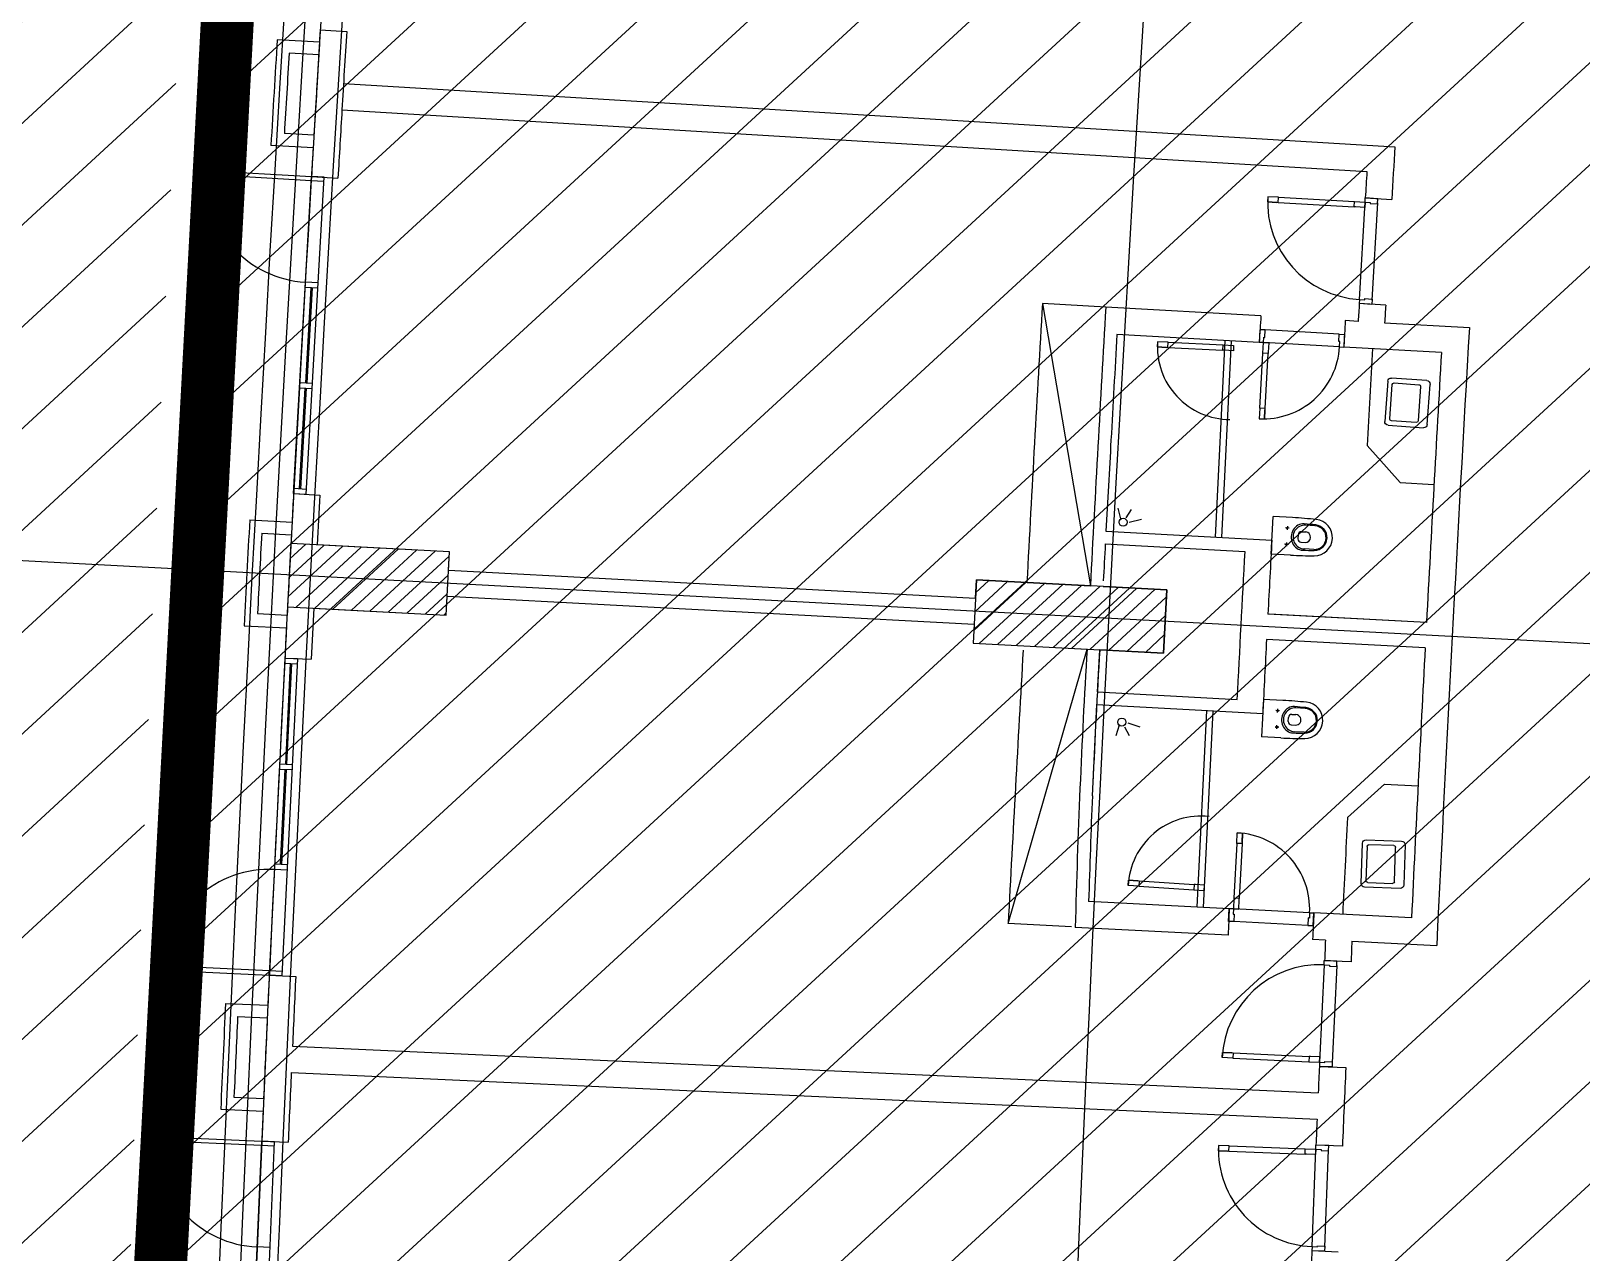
# Model space of a CAD drawing. Extents: x -678889171 to 586587, y -792238163 to 335485.
# Drawn here: x -678734967 to -678720328, y -792022178 to -792010643 of the extents above; entities that cross this region are included whole.
import ezdxf
from ezdxf.enums import TextEntityAlignment as Align

# ---------------------------------------------------------------- set-up
doc = ezdxf.new("R2010")
doc.units = 0
doc.header["$MEASUREMENT"] = 0
for name, color, linetype in [('A-FLOR-PATT', 252, 'Continuous'), ('A-SITE-PATT', 252, 'Continuous'), ('A-WALL', 252, 'Continuous')]:
    doc.layers.add(name, color=color, linetype=linetype)
for name, color, linetype, lineweight in [('BASEMENT3 LAYOUT$0$A-TABL-TEXT', 252, 'Continuous', 30), ('BASEMENT3 LAYOUT$0$HATCH11', 252, 'Continuous', 15), ('BASEMENT3 LAYOUT$0$HATCH3', 252, 'Continuous', 15)]:
    doc.layers.add(name, color=color, linetype=linetype, lineweight=lineweight)
doc.styles.add('Ground floor Towers$0$$Bas01-Rname$0$EN-SC', font='swissc.ttf')
doc.styles.add('Ground floor Towers$0$$Bas01-Rname$0$EN-SCL', font='swisscl.ttf')
doc.styles.add('Ground floor Towers$0$04-Ground Floor$0$V2-lower ground$0$LEVEL  FOR LICENSE LOWER GR$0$$LG- LEVEL$0$AR-SR', font='sarb.shx')

# ---------------------------------------------------------------- blocks, each defined once
blk = doc.blocks.new('A$C61C61320')
at = {"layer": 'BASEMENT3 LAYOUT$0$HATCH11'}
h = blk.add_hatch(dxfattribs=at)
h.set_pattern_fill('JIS_WOOD', color=256, scale=1000, style=0)
h.set_pattern_definition([(45, (-55979.95959305647, -92778.05480168064), (-499.9999991609842, 499.9999991609843), [])])
edge = h.paths.add_edge_path()
edge.add_line((-21467.74319023453, -134455.7384705361), (-52625.22989511769, -137297.8907696561))
edge.add_arc((469730.797268165, -78930.5305383486), 525606.8567419754, 175.7647423383216, 186.3757064635938, ccw=False)
edge.add_arc((-39265.1562679424, -44102.43736154633), 15691.08979022459, 0.9729785529091828, 165.2727067888424, ccw=False)
edge.add_arc((542230.0773749191, -76004.92878418005), 566720.1514529854, 176.7459500062832, 185.9199427217102)
at = {"layer": 'BASEMENT3 LAYOUT$0$HATCH3'}
h = blk.add_hatch(dxfattribs=at)
h.set_pattern_fill('JIS_WOOD', color=256, scale=1000, style=0)
h.set_pattern_definition([(45, (-845711.5632553247, -468029.5931597503), (-499.9999991609842, 499.9999991609843), [])])
h.paths.add_polyline_path([(11086.00013759569, -61354.85490543771), (12440.74077330553, -169431.9252005816), (-18168.17453308101, -169031.9252005816), (-24087.31416799291, -98540.68329571502), (-23668.41511030192, -60233.84526748693)])
at = {"layer": 'BASEMENT3 LAYOUT$0$A-TABL-TEXT', "const_width": 500}
blk.add_lwpolyline([(-21470.42890679266, -134427.2130430685, -0.03408528905022511), (-23872.14917754766, -60366.96071941804)], format="xyb", dxfattribs=at)
blk = doc.blocks.new('2')
at = {"layer": 'BASEMENT3 LAYOUT$0$A-TABL-TEXT', "const_width": 500}
blk.add_lwpolyline([(96450.4273948007, 97770.1476615628, -0.03408528905022511), (94048.7071240457, 171830.3999852133)], format="xyb", dxfattribs=at)
blk = doc.blocks.new('GR')
at = {"layer": 'A-FLOR-PATT'}
for p, q in [((64687.69007102028, 176259.2181164735), (64937.62296228299, 176253.3946772937)), ((64685.67640542181, 176140.9137456522), (64285.55176785282, 176148.7146464975)), ((64683.25255996722, 176020.9381974838), (64403.30570686248, 176026.396090945)), ((64928.13111590197, 175761.1144383177), (74874.21174433091, 175567.2039053681)), ((64923.25799809011, 175511.1619373844), (74618.81119773124, 175322.135731141)), ((64668.43828047079, 175261.082594673), (64388.49142736604, 175266.5404881342)), ((64666.18393240042, 175141.1037419537), (64266.05929483128, 175148.9046427991)), ((73693.13907965006, 175046.5633215906), (73692.34979465393, 174996.5695516868)), ((73692.34979465393, 174996.5695516868), (73779.33895428652, 174995.1961957935)), ((73779.33895428652, 174995.1961957935), (73692.34979465393, 174996.5695516868)), ((73692.34979465393, 174996.5695516868), (73792.3373344615, 174994.9909816945)), ((73793.12661945765, 175044.9847515983), (73693.13907965006, 175046.5633215906)), ((73792.3373344615, 174994.9909816945), (73793.12661945765, 175044.9847515983)), ((73792.3373344615, 174994.9909816945), (74512.24762107611, 174983.6252777501)), ((73793.12661945765, 175044.9847515983), (74513.03690607224, 175033.6190476539)), ((74512.24762107611, 174983.6252777501), (74513.03690607224, 175033.6190476539)), ((74525.2460012511, 174983.4200636511), (74512.24762107611, 174983.6252777501)), ((74513.03690607224, 175033.6190476539), (74613.02444587983, 175032.0404776616)), ((74612.23516088369, 174982.0467077578), (74525.2460012511, 174983.4200636511)), ((74598.50160195086, 174112.1551114318), (74613.02444587983, 175032.0404776616)), ((74613.02444587983, 175032.0404776616), (74612.23516088369, 174982.0467077578)), ((74613.02444587983, 175032.0404776616), (74613.65587387673, 175072.0354935846)), ((74613.02444587983, 175032.0404776616), (74663.01821578362, 175031.2511926655)), ((74613.65587387675, 175072.0354935846), (74863.60818466787, 175067.1511472959)), ((74733.64092164574, 175070.1412095939), (74613.65587387673, 175072.0354935846)), ((74663.01821578362, 175031.2511926655), (74662.8603587844, 175021.2524386847)), ((74662.8603587844, 175021.2524386847), (74732.8516366496, 175020.1474396901)), ((74718.48664971993, 174110.2608274411), (74733.0094936489, 175030.1461936709)), ((74732.8516366496, 175020.1474396901), (74733.64092164574, 175070.1412095939)), ((63660.64526502961, 174847.3664377187), (63661.32935704405, 174887.3605875173)), ((64660.49901645719, 174830.2641378047), (63660.64526502961, 174847.3664377187)), ((63661.32935704405, 174887.3605875173), (64661.1831084716, 174870.2582876033)), ((64613.63778212339, 171870.6350749903), (64661.17988129961, 174870.2583428035)), ((64780.46406286091, 174827.1078724), (64660.47913214844, 174829.0095563671)), ((64661.1831084716, 174870.2582876033), (64660.49901645719, 174830.2641378047)), ((64661.17988251906, 174870.2583427349), (64911.14921323233, 174866.296489441)), ((64781.16481201202, 174868.3566588364), (64661.17988129961, 174870.2583428035)), ((64733.62271283586, 171868.7333910233), (64781.16481201202, 174868.3566588364)), ((74598.50160195086, 174112.1551114318), (74597.87017395394, 174072.1600955088)), ((74717.85522172294, 174070.2658115181), (74597.87017395394, 174072.1600955088)), ((74847.82991464715, 174067.4309397943), (74597.87137612078, 174072.236241455)), ((74598.50160195086, 174112.1551114318), (74648.49537185465, 174111.3658264357)), ((74648.49537185465, 174111.3658264357), (74648.65322885387, 174121.3645804164)), ((74648.65322885387, 174121.3645804164), (74718.64450671908, 174120.2595814219)), ((74718.64450671908, 174120.2595814219), (74717.85522172294, 174070.2658115181)), ((72207.07058997685, 173940.1912438828), (71607.16175627703, 173950.6502710333)), ((71607.16175627703, 173950.6502710333), (72168.00029777744, 171304.9057229942)), ((73673.84776328978, 173918.2798289579), (72207.07058997679, 173940.1912438827)), ((64764.52507730012, 173818.4885151018), (64644.54014658771, 173820.3901990689)), ((64765.31744561973, 173868.4822362321), (64645.33251490733, 173870.3839201992)), ((64698.66175242592, 173819.5324064321), (64684.39912267253, 172919.6454260611)), ((64710.66024549712, 173819.3422380355), (64696.39761574391, 172919.4552576694)), ((73669.70866177818, 173788.3271563603), (73667.91624469851, 173668.3405436029)), ((73719.70308376044, 173787.5803159104), (73669.70866177818, 173788.3271563603)), ((73718.65750713064, 173717.5881251353), (73719.70308376044, 173787.5803159104)), ((74419.62499151209, 173777.1245496124), (73719.70308376044, 173787.5803159104)), ((74418.57941488229, 173707.1323588373), (74419.62499151209, 173777.1245496124)), ((74419.62499151209, 173777.1245496124), (74469.61941349435, 173776.3777091625)), ((74469.61941349435, 173776.3777091625), (74467.82699641469, 173656.3910964052)), ((74593.78381810858, 173904.5373867055), (74471.57186003163, 173906.3630470519)), ((74843.76579041775, 173900.803037127), (75645.59222829099, 173888.8249724983)), ((73667.9162446985, 173668.340543603), (72322.76133744814, 173688.4351072811)), ((72708.20953951284, 173635.6438839659, 8.030346950096212e-06), (72707.77236368955, 173585.6457952294, 8.030346950096212e-06)), ((72808.20571698573, 173634.7695323193, 8.030346950096212e-06), (72708.20953951284, 173635.6438839659, 8.030346950096212e-06)), ((72807.76854116244, 173584.7714435828, 8.030346950096212e-06), (72808.20571698573, 173634.7695323193, 8.030346950096212e-06)), ((72808.20571698573, 173634.7695323193, 7.968855963852399e-06), (73328.18583984477, 173630.2229037572, 7.660554944596736e-06)), ((73327.74866402148, 173580.2248150207, 7.655049747809991e-06), (73328.18583984477, 173630.2229037572, 7.655049747809991e-06)), ((73328.18583984477, 173630.2229037572, 7.655049747809991e-06), (73428.18201731767, 173629.3485521106, 7.655049747809991e-06)), ((73330.06928069983, 171813.3809919377), (73346.60649308837, 173673.1404214678)), ((73390.06514258432, 171812.6488648799), (73406.60089579428, 173672.2441965505)), ((73428.18201731767, 173629.3485521106, 7.655049747809991e-06), (73427.74484149438, 173579.3504633741, 7.655049747809991e-06)), ((73707.91178228433, 173667.7430712431), (73667.91624469851, 173668.3405436029)), ((73706.4181013846, 173567.7542272785), (73707.91178228433, 173667.7430712431)), ((73707.91178228433, 173667.7430712431), (73708.65862273419, 173717.7374932253)), ((73707.91178228433, 173667.7430712431), (73757.90620426659, 173666.9962307932)), ((74427.83145882888, 173656.9885687651), (73707.91178228433, 173667.7430712431)), ((73708.65862273419, 173717.7374932253), (73718.65750713064, 173717.5881251353)), ((73757.90620426659, 173666.9962307932), (73756.60670188382, 173580.0059365441)), ((74428.57829927874, 173706.9829907473), (74418.57941488229, 173707.1323588373)), ((74427.83145882888, 173656.9885687651), (74428.57829927874, 173706.9829907473)), ((74427.83145882888, 173656.9885687651), (74467.82699641469, 173656.3910964052)), ((75391.42599920672, 173642.593935294), (74467.85542672928, 173656.3906716995)), ((72707.77236368955, 173585.6457952294, 8.030346950096212e-06), (72794.76903809098, 173584.8851092969, 8.030346950096212e-06)), ((72794.76903809098, 173584.8851092969, 8.030346950096212e-06), (72707.77236368955, 173585.6457952294, 8.030346950096212e-06)), ((72707.77236368955, 173585.6457952294, 8.030346950096212e-06), (72807.76854116244, 173584.7714435828, 8.030346950096212e-06)), ((72807.76854116244, 173584.7714435828, 7.971058292547047e-06), (73327.74866402148, 173580.2248150207, 7.662757273291385e-06)), ((73340.74816709296, 173580.1111493066, 7.655049747809991e-06), (73327.74866402148, 173580.2248150207, 7.655049747809991e-06)), ((73427.74484149438, 173579.3504633741, 7.655049747809991e-06), (73340.74816709296, 173580.1111493066, 7.655049747809991e-06)), ((73698.65096070606, 173047.812238663), (73706.4181013846, 173567.7542272785)), ((73756.41252336686, 173567.0073868287), (73706.4181013846, 173567.7542272785)), ((73748.64538268832, 173047.0653982132), (73756.41252336686, 173567.0073868287)), ((73756.60670188382, 173580.0059365441), (73756.41252336686, 173567.0073868287)), ((73698.65096070604, 173047.812238663), (73697.15727980633, 172947.8233946985)), ((73748.64538268831, 173047.0653982132), (73698.65096070604, 173047.812238663)), ((73747.15170178859, 172947.0765542486), (73748.64538268831, 173047.0653982132)), ((73747.15170178859, 172947.0765542486), (73748.45120417135, 173034.0668484978)), ((73748.45120417135, 173034.0668484978), (73747.15170178859, 172947.0765542486)), ((64630.27751640464, 172920.5032186826), (64750.26244711783, 172918.6015347647)), ((73697.15727980633, 172947.8233946985), (73747.15170178859, 172947.0765542486)), ((64629.48514810546, 172870.5094975521), (64749.47007881865, 172868.6078136341)), ((64668.55175628053, 171919.7710034568), (64683.60675435298, 172869.651704931)), ((64680.55024935186, 171919.580835065), (64695.60524742431, 172869.4615365391)), ((74726.44382891727, 172736.1619776151), (75053.7032198398, 172398.7973090603)), ((75053.70321983985, 172398.7973090603), (75372.0078264099, 172394.0177506713)), ((72430.31866067344, 171948.8721433094), (72402.06279812042, 172049.5197825268)), ((72481.30760459488, 171960.4649625171), (72527.93321106861, 172042.3259203702)), ((73861.83695835405, 171674.1770539453), (73866.66895297292, 172029.1441676728)), ((74050.89502996976, 172026.6363877172), (73866.66895297292, 172029.1441676728)), ((64613.63778089429, 171870.6350749606), (64863.60711160756, 171866.6732216667)), ((64613.63778212261, 171870.6350749412), (64733.62271283586, 171868.7333910233)), ((64614.43015042178, 171920.6287960718), (64734.41508113497, 171918.7271121538)), ((72510.60627993295, 171922.6064484567), (72623.83019333676, 171954.3929797627)), ((74022.79323733965, 171927.009659151), (73987.79647964821, 171927.4860529867)), ((74005.53305541175, 171944.7462349145), (74005.05666157609, 171909.7494772231)), ((74109.84647233727, 171867.9192816149), (74109.31291124133, 171828.7229130004)), ((74140.25203078907, 171897.5081649198), (74179.33449376845, 171896.9761543658)), ((74264.84229977986, 171958.0051595837), (74176.35960444769, 171959.6884335143)), ((72294.64626169644, 171826.016216847), (73863.6192219003, 171806.8701037465)), ((74020.68349321028, 171772.0240179461), (73985.68673551884, 171772.5004117817)), ((74003.42331128239, 171789.7605937096), (74002.94691744672, 171754.7638360182)), ((74138.90179454627, 171798.3173545486), (74177.98425752565, 171797.7853439947)), ((74261.79917163664, 171734.4514309675), (74173.30344332082, 171735.1772782137)), ((64209.8851421979, 171604.6504022816), (64610.05602235801, 171599.7671333372)), ((72293.07039282031, 171706.0265127105), (73613.60519122984, 171689.9120803748)), ((74046.06303535087, 171671.6692739897), (73861.83695835405, 171674.1770539453)), ((113325, 170505), (33067.9679860475, 171485.5561112404)), ((64328.52781108604, 171483.1936762274), (64608.50701777928, 171479.7771013768)), ((64606.64597875858, 171398.2433541915), (64599.32474829745, 170798.2880228669)), ((64600.50392896071, 170894.9187366803), (65097.83459184147, 171392.249399561)), ((64602.68777718091, 171073.8792801971), (64923.18908850561, 171394.3805915218)), ((64604.87162540109, 171252.8398237139), (64748.54358516973, 171396.5117834826)), ((66106.53459201893, 171379.9402745613), (64606.64597875858, 171398.2433541915)), ((64679.66946711425, 170797.3075795372), (65272.48009517735, 171390.1182076003)), ((64854.31497045021, 170795.1763875765), (65447.12559851323, 171387.9870156395)), ((66106.53459201893, 171379.9402745613), (64857.46862574306, 171396.7345297181)), ((65028.96047378622, 170793.0451956159), (65621.7711018491, 171385.8558236788)), ((65203.6059771222, 170790.9140036552), (65796.41660518496, 171383.724631718)), ((65378.25148045817, 170788.7828116945), (65971.06210852087, 171381.5934397572)), ((65552.89698379415, 170786.6516197339), (66106.0447544449, 171339.7993903846)), ((66099.2133615578, 170779.9849432376), (66106.53459201893, 171379.9402745613)), ((66105.32477225047, 171207.3516874784), (66106.53459201893, 171379.9402745613)), ((71089.92860551621, 171318.0613879249), (71082.92289238167, 170718.1021925262)), ((71084.3199988985, 170837.7483849339), (71558.91004054819, 171312.3384265836)), ((71086.4086059362, 171016.6136872682), (71384.26453721219, 171314.4696185442)), ((71087.91868721574, 171145.9348758617), (71089.92860551621, 171318.0613879249)), ((71088.49721297393, 171195.4789896026), (71209.6190338762, 171316.6008105049)), ((72890.16652708198, 171296.0931579252), (71089.92860551621, 171318.0613879249)), ((71089.92860551621, 171318.0613879249), (72168.00029777753, 171304.9057229942)), ((71140.7449021583, 170717.3965928971), (71733.55554388414, 171310.2072346229)), ((71315.39040549418, 170715.2654009363), (71908.20104722014, 171308.0760426623)), ((71490.03590883009, 170713.1342089756), (72082.84655055612, 171305.9448507016)), ((71664.68141216601, 170711.0030170149), (72257.4920538921, 171303.813658741)), ((71839.32691550191, 170708.8718250541), (72432.13755722807, 171301.6824667803)), ((72013.9724188378, 170706.7406330934), (72606.78306056405, 171299.5512748196)), ((72188.6179221737, 170704.6094411327), (72781.42856390003, 171297.420082859)), ((72287.99136405514, 171303.4414769018), (72890.16652708198, 171296.0931579252)), ((72882.78863590793, 170696.1385041992), (72890.16652708198, 171296.0931579252)), ((72890.16652708198, 171296.0931579252), (72882.84529645217, 170696.137812773)), ((65727.54248713014, 170784.5204277732), (66103.8609062247, 171160.8388468678)), ((66105.26131415571, 171207.3524696802), (71087.91868721574, 171145.9348758617)), ((72363.26342550962, 170702.4782491719), (72889.34199065418, 171228.5568143165)), ((72537.90892884553, 170700.3470572112), (72887.15708769624, 171049.5952160619)), ((75354.41912214202, 171087.745818884), (73854.5338661379, 171106.2972134254)), ((75353.52412901021, 171088.4717762462), (73868.96765469169, 171106.7854912085)), ((65902.18799046613, 170782.3892358126), (66101.67705800448, 170981.8783033509)), ((66099.2133615578, 170779.9849432369), (66102.24343811606, 170957.3706757)), ((71084.99812301113, 170895.8219584961), (66102.24343811606, 170957.3706757)), ((71085.32858470018, 170895.8178765186), (71082.92289238167, 170718.1021925262)), ((72712.55443218142, 170698.2158652504), (72884.97218473828, 170870.6336178073)), ((75351.51210389729, 170849.5234184932), (73851.62078744225, 170867.57817523)), ((64319.254252502, 170723.2502565498), (64599.23345919535, 170719.8336816992)), ((64599.32474829745, 170798.2880228669), (66099.2133615578, 170779.9849432376)), ((64850.1633631218, 170795.2270494716), (66099.2133615578, 170779.9849432369)), ((66076.83349380209, 170780.2580438519), (66099.49320978427, 170802.9177598341)), ((71082.92289238167, 170718.1021925262), (72882.78863590793, 170696.1385041992)), ((71082.92289238167, 170718.1021925262), (72160.94443925741, 170704.9471395171)), ((71522.1623378246, 168085.1326598414), (72160.93761062961, 170704.5675163183)), ((72276.76569904324, 170306.1212435544), (72281.61458594148, 170703.4746066343)), ((72882.84529645217, 170696.137812773), (72280.93395823787, 170703.4829123064)), ((64197.68309142946, 170604.7248500743), (64597.85397158971, 170599.8415811299)), ((64594.67162908502, 170314.9778063837), (64569.06606232724, 167315.0870825487)), ((64594.24486961904, 170264.9796277024), (64714.2404985719, 170263.955404983)), ((64594.67163163505, 170314.9778870337), (64844.66325271223, 170312.8443524047)), ((64594.67162908545, 170314.9778064328), (64714.66725803836, 170313.9535837134)), ((64648.37130113305, 170264.5176315334), (64640.26287165972, 169314.5522356523)), ((64660.37086402834, 170264.4152092614), (64652.26243455502, 169314.4498133804)), ((64714.66725803836, 170313.9535837134), (64689.06169128051, 167314.0628598784)), ((72276.76569904324, 170306.1212435544), (73596.5223202582, 170290.0163072834)), ((73845.06413939624, 170299.689225882), (73841.23268657323, 169944.7099025838)), ((74029.2965530965, 170297.7007218897), (73845.06413939624, 170299.689225882)), ((72267.88812203504, 169323.5324591847), (72275.55842045476, 170186.1270415256)), ((72275.55842045476, 170186.1270415256), (73843.63187703275, 170166.9919050311)), ((73298.94991222364, 168313.7259349187), (73315.48669311954, 170173.4368391894)), ((73358.94723326033, 168313.1579027488), (73375.48255500406, 170172.7047121316)), ((74001.47568344462, 170197.9951803906), (73966.47772199268, 170198.3729292605)), ((73983.7878282837, 170180.6850740995), (73984.16557715357, 170215.6830355515)), ((74088.2720480861, 170099.9526920198), (74088.69512682036, 170139.150408846)), ((74119.01716423906, 170168.8248767735), (74158.10097151225, 170168.4030275167)), ((74243.43641938809, 170229.6728055691), (74154.9493310067, 170231.1066724233)), ((72494.53590691881, 170000.8491542961), (72465.15831330916, 169900.5231953306)), ((72545.39226777112, 169988.6878870814), (72591.10118638797, 169906.3115654924)), ((72575.11171795068, 170026.2169923791), (72687.97375603122, 169993.1685658017)), ((73999.8027955923, 170043.0042082463), (73964.80483414036, 170043.3819571162)), ((73982.11494043139, 170025.6941019553), (73982.49268930127, 170060.6920634072)), ((74117.94651601359, 170069.6306546011), (74157.03032328677, 170069.2088053443)), ((74241.02341961578, 170006.1113875221), (74152.52599693854, 170006.58779476)), ((74025.46510027348, 169942.7213985914), (73841.23268657323, 169944.7099025838)), ((74683.49868879135, 169216.9221571605), (75018.89309707585, 169546.2004884056)), ((75018.89309707591, 169546.2004884057), (75337.21955101745, 169543.2112639048)), ((64585.70968029052, 169265.0160530943), (64705.70530924339, 169263.9918303748)), ((64586.13643975691, 169315.0142318247), (64706.13206870978, 169313.9900091053)), ((64632.15444218623, 168364.5868397442), (64639.8361122137, 169264.5540569217)), ((64644.15400508152, 168364.4844174771), (64651.83567510905, 169264.4516346498)), ((73648.40689843026, 168930.4451935421), (73649.35361855672, 169030.4407120466)), ((73649.35361855672, 169030.4407120466), (73699.351377809, 169029.9673519834)), ((73699.351377809, 169029.9673519834), (73698.40465768253, 168929.9718334788)), ((73699.351377809, 169029.9673519834), (73698.52773129898, 168942.9712508844)), ((73698.52773129898, 168942.9712508844), (73699.351377809, 169029.9673519834)), ((73648.40689843027, 168930.4451935421), (73643.48395377265, 168410.4684973184)), ((73698.40465768253, 168929.9718334788), (73648.40689843026, 168930.4451935421)), ((73698.40465768255, 168929.9718334788), (73693.48171302493, 168409.9951372552)), ((72640.57899147284, 168490.3198413413, 2.237357087719625e-09), (72641.79119790348, 168540.305144737, 2.237357087719625e-09)), ((72641.79119790348, 168540.305144737, 2.237357087719625e-09), (72728.76562581214, 168538.1959055477, 2.237357087719625e-09)), ((72728.76562581214, 168538.1959055477, 2.237357087719625e-09), (72641.79119790348, 168540.305144737, 2.237357087719625e-09)), ((72641.79119790348, 168540.305144737, 2.237357087719625e-09), (72741.76180469502, 168537.8807318757, 2.237357087719625e-09)), ((72741.76180469502, 168537.8807318757, 2.237357087719625e-09), (72740.54959826438, 168487.89542848, 2.237357087719625e-09)), ((72741.76180469502, 168537.8807318758, 2.278069979687969e-09), (73261.60896001106, 168525.2737849971, 2.489777017920732e-09)), ((73261.60896001106, 168525.2737849971, 2.495069693876456e-09), (73260.39675358041, 168475.2884816013, 2.495069693876456e-09)), ((73274.60513889397, 168524.9586113251, 2.495069693876456e-09), (73261.60896001106, 168525.2737849971, 2.495069693876456e-09)), ((73361.57956680261, 168522.8493721358, 2.495069693876456e-09), (73274.60513889397, 168524.9586113251, 2.495069693876456e-09)), ((73360.36736037197, 168472.86406874, 2.495069693876456e-09), (73361.57956680261, 168522.8493721358, 2.495069693876456e-09)), ((64698.02363964553, 168364.0246132207), (64578.02801069224, 168365.0488358909)), ((72740.54959826438, 168487.89542848, 2.237357087719625e-09), (72640.57899147284, 168490.3198413413, 2.237357087719625e-09)), ((72740.54959826438, 168487.89542848), (73260.39675358041, 168475.2884816013)), ((73260.39675358041, 168475.2884816013, 2.495069693876456e-09), (73360.36736037197, 168472.86406874, 2.495069693876456e-09)), ((73643.48395377265, 168410.4684973184), (73642.53723364619, 168310.4729788139)), ((73693.48171302493, 168409.9951372552), (73643.48395377265, 168410.4684973184)), ((73692.53499289847, 168309.9996187506), (73693.35863940849, 168396.9957198496)), ((73693.35863940849, 168396.9957198496), (73693.48171302493, 168409.9951372552)), ((64697.59688019956, 168314.02643449), (64577.60125124629, 168315.0506571603)), ((73602.53902624437, 168310.8516668644), (72273.16153997823, 168323.4377151265)), ((73601.40296209262, 168190.8570446591), (73602.53902624437, 168310.8516668644)), ((73642.5372336462, 168310.4729788139), (73602.53902624437, 168310.8516668644)), ((73642.5372336462, 168310.4729788139), (73642.06387358297, 168260.4752195616)), ((73642.06387358297, 168260.4752195616), (73652.06342543343, 168260.3805475489)), ((73642.53723364619, 168310.4729788139), (73692.53499289847, 168309.9996187506)), ((74362.50496687896, 168303.6565939033), (73642.53723364619, 168310.4729788139)), ((73652.06342543343, 168260.3805475489), (73651.4007213449, 168190.3836845958)), ((74352.03205496527, 168253.7535066637), (74351.36935087673, 168183.7566437106)), ((74362.03160681573, 168253.6588346511), (74352.03205496527, 168253.7535066637)), ((74362.50496687896, 168303.6565939033), (74362.03160681573, 168253.6588346511)), ((74362.50496687896, 168303.6565939033), (74402.50317428078, 168303.2779058527)), ((74401.36711012902, 168183.2832836474), (74402.50317428078, 168303.2779058527)), ((75326.16382993529, 168294.5330326247), (74402.53160649317, 168303.2776366674)), ((72122.12233049324, 168078.2039372276), (71522.1623378246, 168085.1326598414)), ((73602.36968894729, 168060.8420658459), (72156.38646939049, 168074.5320935284)), ((73651.4007213449, 168190.3836845958), (73601.40296209262, 168190.8570446591)), ((74351.36935087675, 168183.7566437106), (73651.4007213449, 168190.3836845958)), ((74351.36935087673, 168183.7566437106), (74401.36711012902, 168183.2832836474)), ((74522.36715211705, 168052.1318743525), (74400.14703604393, 168053.2890086469)), ((74772.36581143463, 168049.7649806566), (75574.24577350465, 168042.1730814352)), ((74519.34437057748, 167816.7924861509), (74513.82458123524, 166896.8090450363)), ((74519.34437057748, 167816.7924861509), (74519.58436141846, 167856.7917661993)), ((74519.34437057748, 167816.7924861509), (74569.34347063806, 167816.4924975997)), ((74639.58220156374, 167856.0717936764), (74519.58436141846, 167856.7917661993)), ((74772.37008333894, 167855.399933172), (74522.36829292355, 167856.6956240547)), ((74569.34347063806, 167816.4924975997), (74569.28347292781, 167806.4926775876)), ((74569.28347292781, 167806.4926775876), (74639.28221301253, 167806.0726936159)), ((74639.34221072284, 167816.072513628), (74633.8224213806, 166896.0890725134)), ((74639.28221301253, 167806.0726936159), (74639.58220156374, 167856.0717936764)), ((63569.38698884374, 167362.3661234879), (63569.09578388972, 167322.367183506)), ((64569.36049483981, 167355.085999033), (63569.38698884374, 167362.3661234879)), ((64569.06928988575, 167315.0870590511), (64569.36049483981, 167355.085999033)), ((64689.36683322758, 167355.3164696628), (64569.37120427424, 167356.3406923331)), ((63569.09578388972, 167322.367183506), (64569.06928988575, 167315.0870590511)), ((64689.06169128051, 167314.0628598784), (64569.06606232723, 167315.0870825487)), ((64569.06929035031, 167315.0871356695), (64819.06091142737, 167312.9536010405)), ((64167.19328937279, 167032.1580217835), (64567.38922547421, 167030.2106205197)), ((64286.72379718896, 166911.5749513052), (64566.72053424956, 166910.2124537124)), ((73593.84114012062, 166902.3288343785), (73594.14112867184, 166952.3279344391)), ((73693.83934024177, 166901.7288572761), (73593.84114012062, 166902.3288343785)), ((73594.14112867184, 166952.3279344391), (73681.13956277724, 166951.80595436)), ((73681.13956277724, 166951.80595436), (73594.14112867184, 166952.3279344391)), ((73594.14112867184, 166952.3279344391), (73694.13932879298, 166951.7279573367)), ((73694.13932879298, 166951.7279573367), (73693.83934024177, 166901.7288572761)), ((73693.83934024177, 166901.7288572761), (74413.82638111408, 166897.4090221387)), ((73694.13932879298, 166951.7279573367), (74414.12636966529, 166947.4081221993)), ((74414.12636966529, 166947.4081221993), (74413.82638111408, 166897.4090221387)), ((74413.82638111408, 166897.4090221387), (74513.82458123524, 166896.8090450363)), ((74427.12613568104, 166947.3301251759), (74414.12636966529, 166947.4081221993)), ((74514.12456978645, 166946.8081450968), (74427.12613568104, 166947.3301251759)), ((74513.82458123524, 166896.8090450363), (74513.58459039427, 166856.8097649878)), ((74513.82458123524, 166896.8090450363), (74514.12456978645, 166946.8081450968)), ((74513.82458123524, 166896.8090450363), (74563.8236812958, 166896.5090564851)), ((74563.8236812958, 166896.5090564851), (74563.88367900606, 166906.5088764972)), ((74563.88367900606, 166906.5088764972), (74633.88241909076, 166906.0888925255)), ((74633.88241909076, 166906.0888925255), (74633.58243053955, 166856.0897924649)), ((74513.58459039427, 166856.8097649878), (74763.62116837937, 166855.5930571105)), ((74633.58243053955, 166856.0897924649), (74513.58459039427, 166856.8097649878)), ((64815.37336759723, 166653.999460232), (74512.63335751047, 166606.8114339283)), ((64814.15685211553, 166404.0024200696), (74512.08629761245, 166356.5970015875)), ((64162.3272274463, 166032.1698611329), (64562.52316354787, 166030.2224598691)), ((64283.02559012454, 166151.5839492107), (64563.02232718526, 166150.2214516179)), ((73691.83033374838, 166071.6154866734), (73591.83046385781, 166071.4541737417)), ((73591.83046385781, 166071.4541737417), (73591.91112032367, 166021.4542387964)), ((73591.91112032367, 166021.4542387964), (73691.91099021424, 166021.6155517281)), ((73591.91112032367, 166021.4542387964), (73678.91100712847, 166021.594581047)), ((73678.91100712847, 166021.594581047), (73591.91112032367, 166021.4542387964)), ((73691.83033374838, 166071.6154866734), (74411.82939696053, 166072.7769397816)), ((73691.91099021424, 166021.6155517281), (73691.83033374838, 166071.6154866734)), ((73691.91099021424, 166021.6155517281), (74411.91005342637, 166022.7770048363)), ((74411.82939696053, 166072.7769397816), (74511.8292668511, 166072.9382527133)), ((74411.91005342637, 166022.7770048363), (74411.82939696053, 166072.7769397816)), ((74424.91003651214, 166022.7979755174), (74411.91005342637, 166022.7770048363)), ((74511.90992331694, 166022.938317768), (74424.91003651214, 166022.7979755174)), ((74631.764585547, 166113.1317761875), (74511.76474167842, 166112.9382006695)), ((74761.76387140315, 166111.7364983223), (74511.76470405173, 166112.9502094917)), ((74511.8292668511, 166072.9382527133), (74511.76474167842, 166112.9382006695)), ((74511.8292668511, 166072.9382527133), (74561.82920179638, 166073.0189091791)), ((74511.8292668511, 166072.9382527133), (74511.90992331694, 166022.938317768)), ((74513.31334582264, 165152.93944972), (74511.8292668511, 166072.9382527133)), ((74561.82920179638, 166073.0189091791), (74561.84533308956, 166063.0189221901)), ((74561.84533308956, 166063.0189221901), (74631.84524201286, 166063.1318412422)), ((74631.84524201286, 166063.1318412422), (74631.764585547, 166113.1317761875)), ((74633.3131896913, 165153.133025238), (74631.82911071976, 166073.1318282313)), ((63561.33477945414, 165707.551066244), (63561.43284249512, 165747.5509460393)), ((63561.43284249512, 165747.5509460393), (64561.42984383249, 165745.0993705563)), ((64557.83719479302, 162745.1015257942), (64561.42661619815, 165745.0993784691)), ((64561.42984383249, 165745.0993705563), (64561.33178079154, 165705.099490761)), ((64681.42653030502, 165744.9558016129), (64561.42661619814, 165745.0993784691)), ((64561.42984111526, 165745.0970849936), (64811.43038700556, 165744.7976967032)), ((64677.83710889996, 162744.957948938), (64681.42653030502, 165744.9558016129)), ((64561.33178079154, 165705.099490761), (63561.33477945414, 165707.551066244)), ((64681.33019363612, 165703.7011757984), (64561.33027952917, 165703.8447526546)), ((74513.31334582264, 165152.93944972), (74563.31328076794, 165153.0201061858)), ((74513.31334582264, 165152.93944972), (74513.37787099532, 165112.9395017638)), ((74563.29714947476, 165163.0200931749), (74633.29705839806, 165163.1330122271)), ((74563.31328076794, 165153.0201061858), (74563.29714947476, 165163.0200931749)), ((74633.29705839806, 165163.1330122271), (74633.3777148639, 165113.1330772818)), ((74763.38396653836, 165111.9036209439), (74513.37749039425, 165113.0353375615)), ((74633.3777148639, 165113.1330772818), (74513.37787099532, 165112.9395017638)), ((64680.2300565031, 164744.956517388), (64560.23014239623, 164745.1000942442))]:
    blk.add_line(p, q, dxfattribs=at)
at = {"layer": 'A-FLOR-PATT', "extrusion": (4.252824068352509e-17, -2.462823276572194e-18, -1)}
for p, q in [((74895.45068708569, 173349.9919230755), (74883.7425725438, 172970.1883418526)), ((75265.11664367345, 173372.14024554), (74929.99583671195, 173382.4709348417)), ((74956.54514538526, 173336.9272698048), (75191.12971025833, 173329.6957872936)), ((75285.88754089759, 172957.7915146906), (75297.59565543948, 173337.5950959135)), ((74929.28623758047, 172996.7376505258), (74939.2725705721, 173320.687763922)), ((75207.36921614129, 173312.4232124807), (75197.38288314966, 172988.4730990845)), ((74916.22158430977, 172935.6431922262), (75251.34239127126, 172925.3125029245)), ((75180.11030833656, 172972.2335932014), (74945.52574346348, 172979.4650757125))]:
    blk.add_line(p, q, dxfattribs=at)
at = {"layer": 'A-FLOR-PATT', "extrusion": (4.257567513513425e-17, 1.42430365967819e-18, -1)}
for p, q in [((74837.47636699316, 168599.1508445621), (74835.03981401568, 168979.1270325864)), ((74868.35213475511, 169012.8693332631), (75203.62524183549, 169015.0192329492)), ((74879.92205326684, 168951.4742602879), (74882.00028963003, 168627.3769234434)), ((75131.26938859286, 168969.8503404064), (74896.57821363659, 168968.3454106261)), ((75150.21877529431, 168629.0968431922), (75148.14053893113, 168953.1941800368)), ((75237.36754251207, 168981.7069122096), (75239.80409548956, 168601.7307241854)), ((75206.49177475017, 168567.9884235085), (74871.2186676698, 168565.8385238224)), ((74898.87143996835, 168610.7207630738), (75133.56261492462, 168612.225692854))]:
    blk.add_line(p, q, dxfattribs=at)
at = {"layer": 'A-FLOR-PATT'}
for centre, radius in [((72452.661191229, 171918.4444114561), 38.24641586430788), ((74005.29485849393, 171927.2478560688), 7.5), ((74003.18511436456, 171772.2622148639), 7.5), ((73983.97670271865, 170198.1840548255), 7.499999999999994), ((72517.21669870165, 170031.0255891661), 38.24641586430788), ((73982.30381486633, 170043.1930826812), 7.499999999999994)]:
    blk.add_circle(centre, radius, dxfattribs=at)
for centre, radius, start, end in [((687279.656740699, 163488.6097753342), 632022.5456272444, 169.8809308091749, 188.016783999427), ((687279.656740699, 163488.6097753342), 623072.5456272444, 169.8809308091749, 188.016783999427), ((687377.2148750997, 163494.3993246956), 622619.9563395467, 169.8833632136182, 188.0029312343603), ((687457.6315433225, 163499.1463224945), 615150.2507543761, 171.0710527946992, 188.0887984813754), ((687457.6315433225, 163499.1463224945), 623050.2507543761, 176.9927649658002, 187.7792686703147), ((687457.6315433225, 163499.1463224945), 622900.2507543761, 178.4475332675581, 181.8431331848932), ((687452.0612711207, 163249.2083698144), 622900.2507543761, 178.8032227380752, 178.8371016863074), ((687457.6315433226, 163499.1463224945), 623300.2507543761, 178.8371312856962, 178.9290545708989), ((687452.0612711207, 163249.2083698144), 622650.2507543761, 178.8032781358714, 178.8715905279072), ((687457.6315433226, 163499.1463224945), 623180.2507543761, 178.8481552663582, 178.9180303868803), ((687457.6315433226, 163499.1463224945), 622900.2507543761, 178.8481395615675, 178.9180460916711), ((286578.08686312, 170827.9094396992), 211756.9164215048, 178.7175661144469, 178.8528975139654), ((687457.6315433226, 163499.1463224945), 622650.2507543761, 178.8945953286878, 178.9539457958366), ((286578.08686312, 170827.9094396992), 212006.9164215048, 178.7853250604504, 178.8529300856198), ((687457.6315433226, 163499.1463224945), 622900.2507543761, 178.9290839669315, 178.9540011936326), ((74613.02444587983, 175032.0404776616), 919.9999999997044, 179.095508450828, 269.0955084499813), ((64661.18310199459, 174870.2582877141), 999.9999999999948, 179.0200625951145, 269.0200625955242), ((412351.8000658022, 165755.789557504), 337856.300267971, 178.5895026141853, 178.6179504799268), ((411556.5949445658, 165771.5998358585), 336810.9458756914, 178.5886320263923, 178.6169859585152), ((577446.1657701891, 165131.6704868982), 505915.8748114351, 179.0011858887086, 179.3000247131812), ((577446.1657701891, 165131.6704868982), 505315.8748114351, 179.0011858887086, 179.3000237253717), ((412351.8000658022, 165755.789557504), 338776.300267971, 178.6193795019925, 178.6616625618234), ((426128.8327288441, 168553.1285002258), 351698.0043188606, 179.127860870835, 179.1685888409722), ((687457.6315433225, 163499.1463224945), 611900.2507543761, 179.0271072072689, 179.5746060722903), ((577446.1657701891, 165131.6704868982), 505195.8748114351, 179.0295052519886, 179.1429183282205), ((73395.00686334007, 173615.9455751833, 7.586041615346523e-06), 687.0797532929839, 178.3571272165198, 272.2161607358631), ((73707.91178228433, 173667.7430712431), 719.9999999997038, 269.144152058915, 359.1441520589274), ((687458.2009143797, 163574.2198479211), 612800.2507543761, 179.057567866223, 179.1433421024831), ((687457.6315433225, 163499.1463224945), 612150.2507543761, 179.0505544405645, 179.2897072899248), ((577446.1660081451, 165131.6704835928), 505195.8750494139, 179.1429183282494, 179.24075195051), ((73996.45002018078, 168027.0069372662), 4000.000000000591, 86.01195122073531, 89.22010859836985), ((74262.71603966462, 171846.2365267086), 171.500000000023, 272.4282659759859, 86.01195122072026), ((687457.6315433226, 163499.1463224945), 622900.2507543761, 179.2299482725714, 179.2548654992726), ((687457.6315433226, 163499.1463224945), 622650.2507543761, 179.2300039130186, 179.2732507440749), ((74174.22423807338, 171847.4411225503), 130, 122.9382054927029, 235.5020117037489), ((74174.22423807338, 171847.4411225503), 112.2676204798005, 88.91015006064826, 269.5300671367139), ((74157.91221215123, 171872.6188470367), 100, 87.59578656090072, 122.9382054927029), ((74139.84369321565, 171867.5109440414), 30, 89.22010859829221, 179.2201085982809), ((73996.45002017955, 168027.0069372669), 3949, 86.01195121738012, 87.59578656090072), ((74178.65937564704, 171847.3807491803), 49.59999999999997, 269.2201085982923, 89.22010859829221), ((74262.71603966459, 171846.2365267087), 111.7888557810301, 269.5300671367139, 88.91015006064826), ((74262.71603966459, 171846.2365267087), 120.5, 272.428265978998, 86.01195121738012), ((687464.543146195, 163499.0619805061), 613657.1628495514, 179.2242950739002, 179.2897114818058), ((74157.23291905079, 171822.7167402957), 100, 235.5020117037489, 270.8444306425696), ((74139.3101321197, 171828.3145754271), 30, 179.2201085982809, 269.2201085982923), ((74100.50804514109, 175671.2987244399), 3949, 270.8444306425696, 272.428265978998), ((687457.6315433226, 163499.1463224945), 623300.2507543761, 179.2548950286647, 179.3468187161661), ((577446.1657701893, 165131.6704868982), 505195.8748114351, 179.2543615163917, 179.293984706462), ((687464.543146195, 163499.0619805061), 613907.1628495514, 179.235525826107, 179.3661874530664), ((74100.50804514143, 175671.2987244407), 4000.000000000729, 269.2201085983473, 272.4282659759818), ((687457.6315433226, 163499.1463224945), 623180.2507543761, 179.2659190793238, 179.3357941998459), ((687457.6315433226, 163499.1463224945), 622900.2507543761, 179.2659033745331, 179.3358099046366), ((687464.543146195, 163499.0619805061), 613657.1628495514, 179.3120017973677, 179.3774182052732), ((687457.6315433225, 163499.1463224945), 612150.2507543761, 179.3120059893137, 179.5511588377838), ((687457.6315433226, 163499.1463224945), 622650.2507543761, 179.3284622677133, 179.3729964267614), ((153059.8873185245, 169249.5543891159), 80912.03326477982, 178.9693453984828, 180.8320911279731), ((153072.5360330144, 169249.5474960591), 80804.68178139252, 178.9690095225479, 179.862449424588), ((687457.6315433226, 163499.1463224945), 622900.2507543761, 179.3468477798971, 179.3730518245574), ((577404.3032425111, 162242.8813890952), 505915.8748114351, 179.0454692431319, 179.3383410201575), ((73986.12525368234, 166297.9336988105), 4000.000000000575, 86.1734473032008, 89.3816046808353), ((74241.62520265898, 170117.8986235288), 171.5000000000236, 272.5897620584627, 86.1734473032004), ((74153.13035727333, 170118.8537885283), 129.9999999999999, 123.0997015744451, 235.6635077860939), ((74153.13035727333, 170118.8537885283), 112.2676204798004, 89.07164614275747, 269.691563218989), ((74136.74742934211, 170143.9854353585), 99.99999999999993, 87.75728263670898, 123.0997015744451), ((74118.69337949344, 170138.8266241003), 29.99999999999998, 89.3816046811921, 179.3816046812011), ((73986.12525368217, 166297.9336988111), 3948.999999999997, 86.17344730051997, 87.75728263670898), ((74157.5656473995, 170118.8059164305), 49.59999999999993, 269.3816046811921, 89.3816046811921), ((74241.62520265894, 170117.8986235287), 111.78885578103, 269.691563218989, 89.07164614275747), ((74241.62520265894, 170117.8986235287), 120.4999999999999, 272.5897620614377, 86.17344730051997), ((74136.20879474652, 170094.0816121674), 99.99999999999993, 235.6635077860939, 271.0059267181682), ((74118.27030075919, 170099.6289072742), 29.99999999999998, 179.3816046812011, 269.3816046811921), ((74068.63639968782, 173942.48842167), 3948.999999999997, 271.0059267181682, 272.5897620614377), ((74068.63639968904, 173942.4884216708), 4000.000000000706, 269.3816046808151, 272.5897620584496), ((153072.5360330144, 169249.5474960591), 80804.68178139252, 179.9475398376263, 180.6566864981645), ((73327.6523436061, 168487.3540069717, -3.474713458168161e-08), 687.0797532929839, 85.89364392674669, 179.7526774451003), ((687456.368779293, 163424.0812586741), 612800.2507543761, 179.4583711770804, 179.544145412315), ((73642.53723364619, 168310.4729788139), 719.9999999997044, 359.4575612198062, 89.45756122063996), ((64569.06928340797, 167315.0870590982), 999.9999999999949, 89.5828759440135, 179.5828759440196), ((412378.6538532358, 167956.3858948138), 338776.300267971, 179.9400507166876, 179.9823337771305), ((426083.3225290107, 164823.6888704874), 351698.0043188606, 179.433124439183, 179.4738524079295), ((412378.6538532358, 167956.3858948138), 337856.300267971, 179.983762799176, 180.0169060991531), ((411583.2997213349, 167959.9851462125), 336810.9458756914, 179.9847273199738, 180.0177912606938), ((74513.82458123524, 166896.8090450363), 919.9999999997037, 89.65623638008547, 179.6562363792567), ((687457.6315433226, 163499.1463224945), 622900.2507543761, 179.6489989034962, 179.6752029481565), ((687457.6315433226, 163499.1463224945), 622650.2507543761, 179.6490543012922, 179.7096916880786), ((687457.6315433226, 163499.1463224945), 623300.2507543761, 179.675232800735, 179.76715589895), ((687457.6315433226, 163499.1463224945), 623180.2507543761, 179.6862565282077, 179.7561316487298), ((687457.6315433226, 163499.1463224945), 622900.2507543761, 179.686240823417, 179.7561473535206), ((294437.7798936995, 165895.006697363), 219926.2984386979, 179.7494277284792, 179.8145584277757), ((286518.6222442507, 165954.942346861), 211756.9164215048, 179.7563071803496, 179.9575756768162), ((687457.6315433226, 163499.1463224945), 622650.2507543761, 179.732696488859, 179.7933565034541), ((286518.6222442507, 165954.942346861), 212006.9164215048, 179.891451040289, 179.9572976933762), ((687457.6315433226, 163499.1463224945), 622900.2507543761, 179.767185228781, 179.7934119012501), ((74511.8292668511, 166072.9382527133), 919.9999999997044, 180.0924255412803, 270.0924255421141), ((64561.42983735456, 165745.0993705722), 999.9999999999949, 179.8595348995878, 269.8595349004215), ((286518.6222442507, 165954.942346861), 212006.9164215048, 180.2275295822049, 180.3004372619635)]:
    blk.add_arc(centre, radius, start, end, dxfattribs=at)
at = {"layer": 'A-FLOR-PATT', "extrusion": (4.252824068352509e-17, -2.462823276572194e-18, -1)}
for centre, radius, start, end in [((-74928.9627677818, 173348.9588541454), 33.52800000000002, 1.765684192514926, 91.76568418574523), ((-74956.02861092018, 173320.1712294569), 16.76400000000001, 1.765684192514926, 91.76568418574523), ((-75190.61317579326, 173312.9397469457), 16.76400000000001, 91.76568418574523, 181.7656841925149), ((-75264.0835747433, 173338.6281648437), 33.52800000000002, 91.76568418574523, 181.7656841925149), ((-74917.25465323991, 172969.1552729225), 33.52800000000002, 271.7656841857453, 1.765684192514926), ((-74946.04227792856, 172996.2211160606), 16.76400000000001, 271.7656841857453, 1.765684192514926), ((-75180.62684280163, 172988.9896335495), 16.76400000000001, 181.7656841925149, 271.7656841857453), ((-75252.37546020141, 172958.8245836208), 33.52800000000002, 181.7656841925149, 271.7656841857453)]:
    blk.add_arc(centre, radius, start, end, dxfattribs=at)
at = {"layer": 'A-FLOR-PATT', "extrusion": (4.257567513513425e-17, 1.42430365967819e-18, -1)}
for centre, radius, start, end in [((-74868.56712472369, 168979.3420225549), 33.52799999999999, 359.6326025339425, 89.63260253394253), ((-74896.68570862088, 168951.5817552722), 16.764, 359.6326025339425, 89.63260253394253), ((-75131.37688357715, 168953.0866850525), 16.764, 89.63260253394253, 179.6326025339426), ((-75203.84023180406, 168981.4919222411), 33.52799999999999, 89.63260253394253, 179.6326025339426), ((-74871.00367770117, 168599.3658345307), 33.52799999999999, 269.6326025339425, 359.6326025339425), ((-74898.76394498406, 168627.4844184277), 16.764, 269.6326025339425, 359.6326025339425), ((-75133.45511994034, 168628.9893482079), 16.764, 179.6326025339426, 269.6326025339425), ((-75206.27678478154, 168601.5157342168), 33.52799999999999, 179.6326025339426, 269.6326025339425)]:
    blk.add_arc(centre, radius, start, end, dxfattribs=at)
at = {"layer": 'A-FLOR-PATT', "style": 'Ground floor Towers$0$04-Ground Floor$0$V2-lower ground$0$LEVEL  FOR LICENSE LOWER GR$0$$LG- LEVEL$0$AR-SR', "flags": 12}
for tag, p in [('L', (30296.07288644527, 72859.53473235783)), ('P', (30237.50458115668, 72203.99769414036))]:
    blk.add_attdef(tag, text='', height=500, dxfattribs=at).set_placement(p, align=Align.RIGHT)
at = {"layer": 'A-FLOR-PATT'}
for tag, p, height, style in [('N', (85492.25876324323, 56633.4995742733), 250, 'Ground floor Towers$0$$Bas01-Rname$0$EN-SC'), ('N', (89389.48149106537, 56633.4995742733), 250, 'Ground floor Towers$0$$Bas01-Rname$0$EN-SC'), ('N', (94597.61363499537, 56633.4995742733), 250, 'Ground floor Towers$0$$Bas01-Rname$0$EN-SC'), ('AN', (85922.66280553787, 56313.08159666645), 200, 'Ground floor Towers$0$$Bas01-Rname$0$EN-SCL'), ('AN', (89819.88553336001, 56313.08159666645), 200, 'Ground floor Towers$0$$Bas01-Rname$0$EN-SCL'), ('AN', (95028.01767729002, 56313.08159666645), 200, 'Ground floor Towers$0$$Bas01-Rname$0$EN-SCL'), ('SN', (85299.47460008037, 56025.08594095582), 200, 'Ground floor Towers$0$$Bas01-Rname$0$EN-SCL'), ('SN', (89196.69732790251, 56025.08594095582), 200, 'Ground floor Towers$0$$Bas01-Rname$0$EN-SCL'), ('SN', (94404.82947183252, 56025.08594095582), 200, 'Ground floor Towers$0$$Bas01-Rname$0$EN-SCL'), ('F', (85927.04975899268, 56008.67972904726), 200, 'Ground floor Towers$0$$Bas01-Rname$0$EN-SCL'), ('F', (89824.27248681482, 56008.67972904726), 200, 'Ground floor Towers$0$$Bas01-Rname$0$EN-SCL'), ('F', (95032.40463074483, 56008.67972904726), 200, 'Ground floor Towers$0$$Bas01-Rname$0$EN-SCL')]:
    blk.add_attdef(tag, p, '', height=height, dxfattribs=dict(at, style=style))
at = {"layer": 'A-FLOR-PATT', "style": 'Ground floor Towers$0$$Bas01-Rname$0$EN-SCL', "width": 0.8}
for p in [(85305.16036184286, 56295.1433535593), (89202.383089665, 56295.1433535593), (94410.51523359501, 56295.1433535593)]:
    blk.add_attdef('FN', p, '', height=250, dxfattribs=at)

msp = doc.modelspace()

# ---------------------------------------------------------------- block references
at = {"layer": 'A-SITE-PATT', "rotation": 357.6731745000001}
for name, p in [('2', (-678833487.1858103, -792167746.3685482, -212772)), ('A$C61C61320', (-678706236.4347705, -791940527.995869, -212772))]:
    msp.add_blockref(name, p, dxfattribs=at)

# ---------------------------------------------------------------- next in the draw order: block references
at = {"layer": 'A-WALL', "rotation": 357.6731745000001}
msp.add_blockref('GR', (-678804025.0995113, -792184118.4910543, -212772), dxfattribs=at)

doc.saveas('drawing.dxf')
